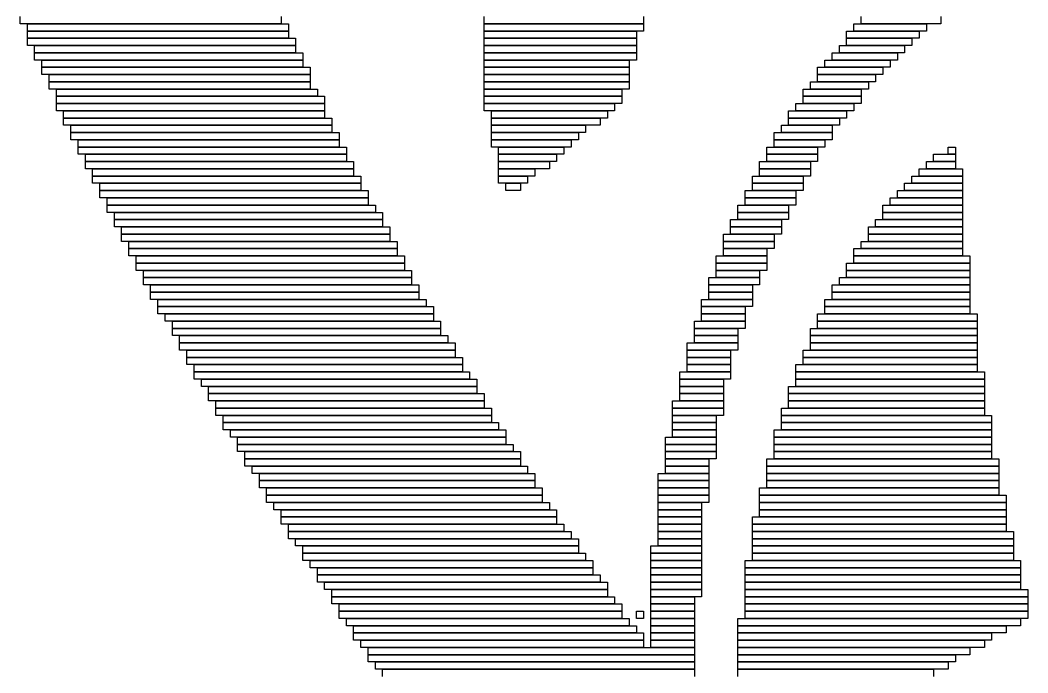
# Model space of a CAD drawing. Extents: x 24 to 1007, y 0 to 1020.
# Drawn here: x 66 to 205, y 213.5 to 303.5 of the extents above; entities that cross this region are included whole.
import ezdxf

# ---------------------------------------------------------------- set-up
doc = ezdxf.new("R2010")
doc.units = 0

msp = doc.modelspace()

# ---------------------------------------------------------------- linework, layer by layer
for p, q in [((66, 303), (66, 304)), ((102, 304), (102, 303)), ((130, 303), (130, 304)), ((152, 304), (152, 303)), ((182, 303), (182, 304)), ((193, 304), (193, 303)), ((102, 303), (66, 303)), ((67, 303), (103, 303)), ((67, 302), (67, 303)), ((103, 302), (67, 302)), ((67, 302), (103, 302)), ((67, 301), (67, 302)), ((103, 303), (103, 302)), ((103, 302), (103, 301)), ((152, 303), (130, 303)), ((130, 303), (152, 303)), ((130, 302), (130, 303)), ((152, 302), (130, 302)), ((130, 302), (151, 302)), ((130, 301), (130, 302)), ((151, 302), (151, 301)), ((152, 303), (152, 302)), ((180, 302), (190, 302)), ((180, 301), (180, 302)), ((181, 303), (191, 303)), ((181, 302), (181, 303)), ((191, 302), (181, 302)), ((193, 303), (182, 303)), ((190, 302), (190, 301)), ((191, 303), (191, 302)), ((103, 301), (67, 301)), ((67, 301), (104, 301)), ((67, 300), (67, 301)), ((104, 301), (104, 300)), ((151, 301), (130, 301)), ((130, 301), (151, 301)), ((130, 300), (130, 301)), ((151, 301), (151, 300)), ((190, 301), (180, 301)), ((180, 301), (189, 301)), ((180, 300), (180, 301)), ((189, 301), (189, 300)), ((104, 300), (67, 300)), ((68, 300), (104, 300)), ((68, 299), (68, 300)), ((104, 299), (68, 299)), ((68, 299), (105, 299)), ((68, 298), (68, 299)), ((104, 300), (104, 299)), ((105, 299), (105, 298)), ((151, 300), (130, 300)), ((130, 300), (151, 300)), ((130, 299), (130, 300)), ((151, 299), (130, 299)), ((130, 299), (151, 299)), ((130, 298), (130, 299)), ((151, 300), (151, 299)), ((151, 299), (151, 298)), ((178, 299), (187, 299)), ((178, 298), (178, 299)), ((179, 300), (188, 300)), ((179, 299), (179, 300)), ((188, 299), (179, 299)), ((189, 300), (180, 300)), ((187, 299), (187, 298)), ((188, 300), (188, 299)), ((105, 298), (68, 298)), ((69, 298), (105, 298)), ((69, 297), (69, 298)), ((105, 298), (105, 297)), ((151, 298), (130, 298)), ((130, 298), (150, 298)), ((130, 297), (130, 298)), ((150, 298), (150, 297)), ((177, 298), (186, 298)), ((177, 297), (177, 298)), ((187, 298), (178, 298)), ((186, 298), (186, 297)), ((105, 297), (69, 297)), ((69, 297), (106, 297)), ((69, 296), (69, 297)), ((106, 297), (106, 296)), ((150, 297), (130, 297)), ((130, 297), (150, 297)), ((130, 296), (130, 297)), ((150, 297), (150, 296)), ((176, 297), (185, 297)), ((176, 296), (176, 297)), ((186, 297), (177, 297)), ((185, 297), (185, 296)), ((106, 296), (69, 296)), ((70, 296), (106, 296)), ((70, 295), (70, 296)), ((106, 295), (70, 295)), ((70, 295), (106, 295)), ((70, 294), (70, 295)), ((106, 296), (106, 295)), ((106, 295), (106, 294)), ((150, 296), (130, 296)), ((130, 296), (150, 296)), ((130, 295), (130, 296)), ((150, 295), (130, 295)), ((130, 295), (150, 295)), ((130, 294), (130, 295)), ((150, 296), (150, 295)), ((150, 295), (150, 294)), ((175, 295), (183, 295)), ((175, 294), (175, 295)), ((185, 296), (176, 296)), ((176, 296), (184, 296)), ((176, 295), (176, 296)), ((184, 295), (176, 295)), ((183, 295), (183, 294)), ((184, 296), (184, 295)), ((106, 294), (70, 294)), ((71, 294), (107, 294)), ((71, 293), (71, 294)), ((107, 294), (107, 293)), ((150, 294), (130, 294)), ((130, 294), (149, 294)), ((130, 293), (130, 294)), ((149, 294), (149, 293)), ((174, 294), (182, 294)), ((174, 293), (174, 294)), ((183, 294), (175, 294)), ((182, 294), (182, 293)), ((107, 293), (71, 293)), ((71, 293), (108, 293)), ((71, 292), (71, 293)), ((108, 292), (71, 292)), ((71, 292), (108, 292)), ((71, 291), (71, 292)), ((108, 293), (108, 292)), ((108, 292), (108, 291)), ((149, 293), (130, 293)), ((130, 293), (149, 293)), ((130, 292), (130, 293)), ((149, 292), (130, 292)), ((130, 292), (148, 292)), ((130, 291), (130, 292)), ((148, 292), (148, 291)), ((149, 293), (149, 292)), ((173, 292), (181, 292)), ((173, 291), (173, 292)), ((182, 293), (174, 293)), ((174, 293), (182, 293)), ((174, 292), (174, 293)), ((182, 292), (174, 292)), ((181, 292), (181, 291)), ((182, 293), (182, 292)), ((108, 291), (71, 291)), ((72, 291), (108, 291)), ((72, 290), (72, 291)), ((108, 291), (108, 290)), ((148, 291), (130, 291)), ((131, 291), (147, 291)), ((131, 290), (131, 291)), ((147, 291), (147, 290)), ((172, 291), (180, 291)), ((172, 290), (172, 291)), ((181, 291), (173, 291)), ((180, 291), (180, 290)), ((108, 290), (72, 290)), ((72, 290), (109, 290)), ((72, 289), (72, 290)), ((109, 290), (109, 289)), ((147, 290), (131, 290)), ((131, 290), (146, 290)), ((131, 289), (131, 290)), ((146, 290), (146, 289)), ((180, 290), (172, 290)), ((172, 290), (179, 290)), ((172, 289), (172, 290)), ((179, 290), (179, 289)), ((109, 289), (72, 289)), ((73, 289), (109, 289)), ((73, 288), (73, 289)), ((109, 288), (73, 288)), ((73, 288), (110, 288)), ((73, 287), (73, 288)), ((109, 289), (109, 288)), ((110, 288), (110, 287)), ((146, 289), (131, 289)), ((131, 289), (144, 289)), ((131, 288), (131, 289)), ((144, 288), (131, 288)), ((131, 288), (143, 288)), ((131, 287), (131, 288)), ((143, 288), (143, 287)), ((144, 289), (144, 288)), ((170, 288), (178, 288)), ((170, 287), (170, 288)), ((171, 289), (178, 289)), ((171, 288), (171, 289)), ((178, 288), (171, 288)), ((179, 289), (172, 289)), ((178, 289), (178, 288)), ((178, 288), (178, 287)), ((110, 287), (73, 287)), ((74, 287), (110, 287)), ((74, 286), (74, 287)), ((110, 287), (110, 286)), ((143, 287), (131, 287)), ((131, 287), (142, 287)), ((131, 286), (131, 287)), ((142, 287), (142, 286)), ((178, 287), (170, 287)), ((170, 287), (177, 287)), ((170, 286), (170, 287)), ((177, 287), (177, 286)), ((110, 286), (74, 286)), ((74, 286), (111, 286)), ((74, 285), (74, 286)), ((111, 285), (74, 285)), ((75, 285), (111, 285)), ((75, 284), (75, 285)), ((111, 286), (111, 285)), ((111, 285), (111, 284)), ((142, 286), (131, 286)), ((132, 286), (141, 286)), ((132, 285), (132, 286)), ((141, 285), (132, 285)), ((132, 285), (140, 285)), ((132, 284), (132, 285)), ((140, 285), (140, 284)), ((141, 286), (141, 285)), ((169, 286), (176, 286)), ((169, 285), (169, 286)), ((176, 285), (169, 285)), ((169, 285), (176, 285)), ((169, 284), (169, 285)), ((177, 286), (170, 286)), ((176, 286), (176, 285)), ((176, 285), (176, 284)), ((192, 285), (195, 285)), ((192, 284), (192, 285)), ((194, 286), (195, 286)), ((194, 285), (194, 286)), ((195, 285), (194, 285)), ((195, 286), (195, 285)), ((195, 285), (195, 284)), ((111, 284), (75, 284)), ((75, 284), (112, 284)), ((75, 283), (75, 284)), ((112, 284), (112, 283)), ((140, 284), (132, 284)), ((132, 284), (139, 284)), ((132, 283), (132, 284)), ((139, 284), (139, 283)), ((168, 284), (175, 284)), ((168, 283), (168, 284)), ((176, 284), (169, 284)), ((175, 284), (175, 283)), ((191, 284), (195, 284)), ((191, 283), (191, 284)), ((195, 284), (192, 284)), ((195, 284), (195, 283)), ((112, 283), (75, 283)), ((76, 283), (112, 283)), ((76, 282), (76, 283)), ((112, 283), (112, 282)), ((139, 283), (132, 283)), ((132, 283), (137, 283)), ((132, 282), (132, 283)), ((137, 283), (137, 282)), ((175, 283), (168, 283)), ((168, 283), (175, 283)), ((168, 282), (168, 283)), ((175, 283), (175, 282)), ((190, 283), (196, 283)), ((190, 282), (190, 283)), ((195, 283), (191, 283)), ((196, 283), (196, 282)), ((112, 282), (76, 282)), ((76, 282), (113, 282)), ((76, 281), (76, 282)), ((113, 281), (76, 281)), ((77, 281), (113, 281)), ((77, 280), (77, 281)), ((113, 282), (113, 281)), ((113, 281), (113, 280)), ((137, 282), (132, 282)), ((132, 282), (136, 282)), ((132, 281), (132, 282)), ((136, 281), (132, 281)), ((133, 281), (135, 281)), ((133, 280), (133, 281)), ((135, 281), (135, 280)), ((136, 282), (136, 281)), ((167, 282), (174, 282)), ((167, 281), (167, 282)), ((174, 281), (167, 281)), ((167, 281), (174, 281)), ((167, 280), (167, 281)), ((175, 282), (168, 282)), ((174, 282), (174, 281)), ((174, 281), (174, 280)), ((188, 281), (196, 281)), ((188, 280), (188, 281)), ((189, 282), (196, 282)), ((189, 281), (189, 282)), ((196, 281), (189, 281)), ((196, 282), (190, 282)), ((196, 282), (196, 281)), ((196, 281), (196, 280)), ((113, 280), (77, 280)), ((77, 280), (114, 280)), ((77, 279), (77, 280)), ((114, 280), (114, 279)), ((135, 280), (133, 280)), ((166, 280), (173, 280)), ((166, 279), (166, 280)), ((174, 280), (167, 280)), ((173, 280), (173, 279)), ((187, 280), (196, 280)), ((187, 279), (187, 280)), ((196, 280), (188, 280)), ((196, 280), (196, 279)), ((114, 279), (77, 279)), ((78, 279), (114, 279)), ((78, 278), (78, 279)), ((114, 278), (78, 278)), ((78, 278), (115, 278)), ((78, 277), (78, 278)), ((114, 279), (114, 278)), ((115, 278), (115, 277)), ((165, 278), (172, 278)), ((165, 277), (165, 278)), ((173, 279), (166, 279)), ((166, 279), (173, 279)), ((166, 278), (166, 279)), ((173, 278), (166, 278)), ((172, 278), (172, 277)), ((173, 279), (173, 278)), ((185, 278), (196, 278)), ((185, 277), (185, 278)), ((186, 279), (196, 279)), ((186, 278), (186, 279)), ((196, 278), (186, 278)), ((196, 279), (187, 279)), ((196, 279), (196, 278)), ((196, 278), (196, 277)), ((115, 277), (78, 277)), ((79, 277), (116, 277)), ((79, 276), (79, 277)), ((116, 277), (116, 276)), ((172, 277), (165, 277)), ((165, 277), (172, 277)), ((165, 276), (165, 277)), ((172, 277), (172, 276)), ((196, 277), (185, 277)), ((185, 277), (196, 277)), ((185, 276), (185, 277)), ((196, 277), (196, 276)), ((116, 276), (79, 276)), ((79, 276), (116, 276)), ((79, 275), (79, 276)), ((116, 276), (116, 275)), ((164, 276), (171, 276)), ((164, 275), (164, 276)), ((172, 276), (165, 276)), ((171, 276), (171, 275)), ((184, 276), (196, 276)), ((184, 275), (184, 276)), ((196, 276), (185, 276)), ((196, 276), (196, 275)), ((116, 275), (79, 275)), ((80, 275), (117, 275)), ((80, 274), (80, 275)), ((117, 274), (80, 274)), ((80, 274), (117, 274)), ((80, 273), (80, 274)), ((117, 275), (117, 274)), ((117, 274), (117, 273)), ((163, 274), (170, 274)), ((163, 273), (163, 274)), ((171, 275), (164, 275)), ((164, 275), (171, 275)), ((164, 274), (164, 275)), ((171, 274), (164, 274)), ((170, 274), (170, 273)), ((171, 275), (171, 274)), ((183, 275), (196, 275)), ((183, 274), (183, 275)), ((196, 274), (183, 274)), ((183, 274), (196, 274)), ((183, 273), (183, 274)), ((196, 275), (184, 275)), ((196, 275), (196, 274)), ((196, 274), (196, 273)), ((117, 273), (80, 273)), ((81, 273), (118, 273)), ((81, 272), (81, 273)), ((118, 273), (118, 272)), ((170, 273), (163, 273)), ((163, 273), (170, 273)), ((163, 272), (163, 273)), ((170, 273), (170, 272)), ((182, 273), (196, 273)), ((182, 272), (182, 273)), ((196, 273), (183, 273)), ((196, 273), (196, 272)), ((118, 272), (81, 272)), ((81, 272), (118, 272)), ((81, 271), (81, 272)), ((118, 272), (118, 271)), ((170, 272), (163, 272)), ((163, 272), (169, 272)), ((163, 271), (163, 272)), ((169, 272), (169, 271)), ((181, 272), (196, 272)), ((181, 271), (181, 272)), ((196, 272), (182, 272)), ((196, 272), (196, 271)), ((118, 271), (81, 271)), ((82, 271), (119, 271)), ((82, 270), (82, 271)), ((119, 270), (82, 270)), ((82, 270), (119, 270)), ((82, 269), (82, 270)), ((119, 271), (119, 270)), ((119, 270), (119, 269)), ((162, 271), (169, 271)), ((162, 270), (162, 271)), ((169, 270), (162, 270)), ((162, 270), (169, 270)), ((162, 269), (162, 270)), ((169, 271), (163, 271)), ((169, 271), (169, 270)), ((169, 270), (169, 269)), ((180, 270), (197, 270)), ((180, 269), (180, 270)), ((196, 271), (181, 271)), ((181, 271), (197, 271)), ((181, 270), (181, 271)), ((197, 270), (181, 270)), ((197, 271), (197, 270)), ((197, 270), (197, 269)), ((119, 269), (82, 269)), ((83, 269), (120, 269)), ((83, 268), (83, 269)), ((120, 269), (120, 268)), ((169, 269), (162, 269)), ((162, 269), (168, 269)), ((162, 268), (162, 269)), ((168, 269), (168, 268)), ((197, 269), (180, 269)), ((180, 269), (197, 269)), ((180, 268), (180, 269)), ((197, 269), (197, 268)), ((120, 268), (83, 268)), ((83, 268), (120, 268)), ((83, 267), (83, 268)), ((120, 267), (83, 267)), ((84, 267), (121, 267)), ((84, 266), (84, 267)), ((120, 268), (120, 267)), ((121, 267), (121, 266)), ((161, 268), (168, 268)), ((161, 267), (161, 268)), ((168, 267), (161, 267)), ((161, 267), (167, 267)), ((161, 266), (161, 267)), ((168, 268), (162, 268)), ((167, 267), (167, 266)), ((168, 268), (168, 267)), ((178, 267), (197, 267)), ((178, 266), (178, 267)), ((179, 268), (197, 268)), ((179, 267), (179, 268)), ((197, 267), (179, 267)), ((197, 268), (180, 268)), ((197, 268), (197, 267)), ((197, 267), (197, 266)), ((121, 266), (84, 266)), ((84, 266), (121, 266)), ((84, 265), (84, 266)), ((121, 266), (121, 265)), ((167, 266), (161, 266)), ((161, 266), (167, 266)), ((161, 265), (161, 266)), ((167, 266), (167, 265)), ((197, 266), (178, 266)), ((178, 266), (197, 266)), ((178, 265), (178, 266)), ((197, 266), (197, 265)), ((121, 265), (84, 265)), ((85, 265), (122, 265)), ((85, 264), (85, 265)), ((122, 265), (122, 264)), ((160, 265), (167, 265)), ((160, 264), (160, 265)), ((167, 265), (161, 265)), ((167, 265), (167, 264)), ((177, 265), (197, 265)), ((177, 264), (177, 265)), ((197, 265), (178, 265)), ((197, 265), (197, 264)), ((122, 264), (85, 264)), ((85, 264), (123, 264)), ((85, 263), (85, 264)), ((123, 263), (85, 263)), ((86, 263), (123, 263)), ((86, 262), (86, 263)), ((123, 264), (123, 263)), ((123, 263), (123, 262)), ((167, 264), (160, 264)), ((160, 264), (166, 264)), ((160, 263), (160, 264)), ((166, 263), (160, 263)), ((160, 263), (166, 263)), ((160, 262), (160, 263)), ((166, 264), (166, 263)), ((166, 263), (166, 262)), ((176, 263), (198, 263)), ((176, 262), (176, 263)), ((197, 264), (177, 264)), ((177, 264), (197, 264)), ((177, 263), (177, 264)), ((197, 263), (177, 263)), ((197, 264), (197, 263)), ((198, 263), (198, 262)), ((123, 262), (86, 262)), ((87, 262), (124, 262)), ((87, 261), (87, 262)), ((124, 262), (124, 261)), ((159, 262), (166, 262)), ((159, 261), (159, 262)), ((166, 262), (160, 262)), ((166, 262), (166, 261)), ((198, 262), (176, 262)), ((176, 262), (198, 262)), ((176, 261), (176, 262)), ((198, 262), (198, 261)), ((124, 261), (87, 261)), ((87, 261), (124, 261)), ((87, 260), (87, 261)), ((124, 260), (87, 260)), ((88, 260), (125, 260)), ((88, 259), (88, 260)), ((124, 261), (124, 260)), ((125, 260), (125, 259)), ((166, 261), (159, 261)), ((159, 261), (165, 261)), ((159, 260), (159, 261)), ((165, 260), (159, 260)), ((159, 260), (165, 260)), ((159, 259), (159, 260)), ((165, 261), (165, 260)), ((165, 260), (165, 259)), ((175, 261), (198, 261)), ((175, 260), (175, 261)), ((198, 260), (175, 260)), ((175, 260), (198, 260)), ((175, 259), (175, 260)), ((198, 261), (176, 261)), ((198, 261), (198, 260)), ((198, 260), (198, 259)), ((125, 259), (88, 259)), ((88, 259), (126, 259)), ((88, 258), (88, 259)), ((126, 259), (126, 258)), ((158, 259), (165, 259)), ((158, 258), (158, 259)), ((165, 259), (159, 259)), ((165, 259), (165, 258)), ((198, 259), (175, 259)), ((175, 259), (198, 259)), ((175, 258), (175, 259)), ((198, 259), (198, 258)), ((126, 258), (88, 258)), ((89, 258), (126, 258)), ((89, 257), (89, 258)), ((126, 258), (126, 257)), ((165, 258), (158, 258)), ((158, 258), (164, 258)), ((158, 257), (158, 258)), ((164, 258), (164, 257)), ((174, 258), (198, 258)), ((174, 257), (174, 258)), ((198, 258), (175, 258)), ((198, 258), (198, 257)), ((126, 257), (89, 257)), ((89, 257), (127, 257)), ((89, 256), (89, 257)), ((127, 256), (89, 256)), ((90, 256), (127, 256)), ((90, 255), (90, 256)), ((127, 257), (127, 256)), ((127, 256), (127, 255)), ((164, 257), (158, 257)), ((158, 257), (164, 257)), ((158, 256), (158, 257)), ((164, 256), (158, 256)), ((158, 256), (164, 256)), ((158, 255), (158, 256)), ((164, 257), (164, 256)), ((164, 256), (164, 255)), ((173, 256), (198, 256)), ((173, 255), (173, 256)), ((198, 257), (174, 257)), ((174, 257), (198, 257)), ((174, 256), (174, 257)), ((198, 256), (174, 256)), ((198, 257), (198, 256)), ((198, 256), (198, 255)), ((127, 255), (90, 255)), ((90, 255), (128, 255)), ((90, 254), (90, 255)), ((128, 255), (128, 254)), ((157, 255), (164, 255)), ((157, 254), (157, 255)), ((164, 255), (158, 255)), ((164, 255), (164, 254)), ((198, 255), (173, 255)), ((173, 255), (199, 255)), ((173, 254), (173, 255)), ((199, 255), (199, 254)), ((128, 254), (90, 254)), ((91, 254), (129, 254)), ((91, 253), (91, 254)), ((129, 253), (91, 253)), ((92, 253), (129, 253)), ((92, 252), (92, 253)), ((129, 254), (129, 253)), ((129, 253), (129, 252)), ((164, 254), (157, 254)), ((157, 254), (163, 254)), ((157, 253), (157, 254)), ((163, 253), (157, 253)), ((157, 253), (163, 253)), ((157, 252), (157, 253)), ((163, 254), (163, 253)), ((163, 253), (163, 252)), ((172, 253), (199, 253)), ((172, 252), (172, 253)), ((199, 254), (173, 254)), ((173, 254), (199, 254)), ((173, 253), (173, 254)), ((199, 253), (173, 253)), ((199, 254), (199, 253)), ((199, 253), (199, 252)), ((129, 252), (92, 252)), ((92, 252), (130, 252)), ((92, 251), (92, 252)), ((130, 252), (130, 251)), ((163, 252), (157, 252)), ((157, 252), (163, 252)), ((157, 251), (157, 252)), ((163, 252), (163, 251)), ((199, 252), (172, 252)), ((172, 252), (199, 252)), ((172, 251), (172, 252)), ((199, 252), (199, 251)), ((130, 251), (92, 251)), ((93, 251), (130, 251)), ((93, 250), (93, 251)), ((130, 251), (130, 250)), ((156, 251), (163, 251)), ((156, 250), (156, 251)), ((163, 251), (157, 251)), ((163, 251), (163, 250)), ((199, 251), (172, 251)), ((172, 251), (199, 251)), ((172, 250), (172, 251)), ((199, 251), (199, 250)), ((130, 250), (93, 250)), ((93, 250), (131, 250)), ((93, 249), (93, 250)), ((131, 249), (93, 249)), ((94, 249), (131, 249)), ((94, 248), (94, 249)), ((131, 250), (131, 249)), ((131, 249), (131, 248)), ((163, 250), (156, 250)), ((156, 250), (163, 250)), ((156, 249), (156, 250)), ((163, 249), (156, 249)), ((156, 249), (162, 249)), ((156, 248), (156, 249)), ((162, 249), (162, 248)), ((163, 250), (163, 249)), ((171, 250), (199, 250)), ((171, 249), (171, 250)), ((199, 249), (171, 249)), ((171, 249), (200, 249)), ((171, 248), (171, 249)), ((199, 250), (172, 250)), ((199, 250), (199, 249)), ((200, 249), (200, 248)), ((131, 248), (94, 248)), ((94, 248), (132, 248)), ((94, 247), (94, 248)), ((132, 248), (132, 247)), ((162, 248), (156, 248)), ((156, 248), (162, 248)), ((156, 247), (156, 248)), ((162, 248), (162, 247)), ((200, 248), (171, 248)), ((171, 248), (200, 248)), ((171, 247), (171, 248)), ((200, 248), (200, 247)), ((132, 247), (94, 247)), ((95, 247), (133, 247)), ((95, 246), (95, 247)), ((133, 247), (133, 246)), ((162, 247), (156, 247)), ((156, 247), (162, 247)), ((156, 246), (156, 247)), ((162, 247), (162, 246)), ((170, 247), (200, 247)), ((170, 246), (170, 247)), ((200, 247), (171, 247)), ((200, 247), (200, 246)), ((133, 246), (95, 246)), ((96, 246), (133, 246)), ((96, 245), (96, 246)), ((133, 245), (96, 245)), ((96, 245), (134, 245)), ((96, 244), (96, 245)), ((133, 246), (133, 245)), ((134, 245), (134, 244)), ((155, 246), (162, 246)), ((155, 245), (155, 246)), ((162, 245), (155, 245)), ((155, 245), (162, 245)), ((155, 244), (155, 245)), ((162, 246), (156, 246)), ((162, 246), (162, 245)), ((162, 245), (162, 244)), ((200, 246), (170, 246)), ((170, 246), (200, 246)), ((170, 245), (170, 246)), ((200, 245), (170, 245)), ((170, 245), (200, 245)), ((170, 244), (170, 245)), ((200, 246), (200, 245)), ((200, 245), (200, 244)), ((134, 244), (96, 244)), ((97, 244), (135, 244)), ((97, 243), (97, 244)), ((135, 244), (135, 243)), ((162, 244), (155, 244)), ((155, 244), (162, 244)), ((155, 243), (155, 244)), ((162, 244), (162, 243)), ((200, 244), (170, 244)), ((170, 244), (200, 244)), ((170, 243), (170, 244)), ((200, 244), (200, 243)), ((135, 243), (97, 243)), ((97, 243), (135, 243)), ((97, 242), (97, 243)), ((135, 242), (97, 242)), ((98, 242), (136, 242)), ((98, 241), (98, 242)), ((135, 243), (135, 242)), ((136, 242), (136, 241)), ((162, 243), (155, 243)), ((155, 243), (161, 243)), ((155, 242), (155, 243)), ((161, 242), (155, 242)), ((155, 242), (161, 242)), ((155, 241), (155, 242)), ((161, 243), (161, 242)), ((161, 242), (161, 241)), ((169, 243), (201, 243)), ((169, 242), (169, 243)), ((201, 242), (169, 242)), ((169, 242), (201, 242)), ((169, 241), (169, 242)), ((200, 243), (170, 243)), ((201, 243), (201, 242)), ((201, 242), (201, 241)), ((136, 241), (98, 241)), ((99, 241), (137, 241)), ((99, 240), (99, 241)), ((137, 241), (137, 240)), ((154, 241), (161, 241)), ((154, 240), (154, 241)), ((161, 241), (155, 241)), ((161, 241), (161, 240)), ((201, 241), (169, 241)), ((169, 241), (201, 241)), ((169, 240), (169, 241)), ((201, 241), (201, 240)), ((137, 240), (99, 240)), ((99, 240), (137, 240)), ((99, 239), (99, 240)), ((137, 240), (137, 239)), ((161, 240), (154, 240)), ((154, 240), (161, 240)), ((154, 239), (154, 240)), ((161, 240), (161, 239)), ((201, 240), (169, 240)), ((169, 240), (201, 240)), ((169, 239), (169, 240)), ((201, 240), (201, 239)), ((137, 239), (99, 239)), ((100, 239), (138, 239)), ((100, 238), (100, 239)), ((138, 238), (100, 238)), ((100, 238), (138, 238)), ((100, 237), (100, 238)), ((138, 239), (138, 238)), ((138, 238), (138, 237)), ((161, 239), (154, 239)), ((154, 239), (161, 239)), ((154, 238), (154, 239)), ((161, 238), (154, 238)), ((154, 238), (161, 238)), ((154, 237), (154, 238)), ((161, 239), (161, 238)), ((161, 238), (161, 237)), ((168, 239), (201, 239)), ((168, 238), (168, 239)), ((201, 238), (168, 238)), ((168, 238), (202, 238)), ((168, 237), (168, 238)), ((201, 239), (169, 239)), ((201, 239), (201, 238)), ((202, 238), (202, 237)), ((138, 237), (100, 237)), ((101, 237), (139, 237)), ((101, 236), (101, 237)), ((139, 237), (139, 236)), ((161, 237), (154, 237)), ((154, 237), (160, 237)), ((154, 236), (154, 237)), ((160, 237), (160, 236)), ((202, 237), (168, 237)), ((168, 237), (202, 237)), ((168, 236), (168, 237)), ((202, 237), (202, 236)), ((139, 236), (101, 236)), ((102, 236), (140, 236)), ((102, 235), (102, 236)), ((140, 235), (102, 235)), ((102, 235), (140, 235)), ((102, 234), (102, 235)), ((140, 236), (140, 235)), ((140, 235), (140, 234)), ((160, 236), (154, 236)), ((154, 236), (160, 236)), ((154, 235), (154, 236)), ((160, 235), (154, 235)), ((154, 235), (160, 235)), ((154, 234), (154, 235)), ((160, 236), (160, 235)), ((160, 235), (160, 234)), ((167, 235), (202, 235)), ((167, 234), (167, 235)), ((202, 236), (168, 236)), ((168, 236), (202, 236)), ((168, 235), (168, 236)), ((202, 235), (168, 235)), ((202, 236), (202, 235)), ((202, 235), (202, 234)), ((140, 234), (102, 234)), ((103, 234), (141, 234)), ((103, 233), (103, 234)), ((141, 234), (141, 233)), ((160, 234), (154, 234)), ((154, 234), (160, 234)), ((154, 233), (154, 234)), ((160, 234), (160, 233)), ((202, 234), (167, 234)), ((167, 234), (202, 234)), ((167, 233), (167, 234)), ((202, 234), (202, 233)), ((141, 233), (103, 233)), ((103, 233), (142, 233)), ((103, 232), (103, 233)), ((142, 233), (142, 232)), ((160, 233), (154, 233)), ((154, 233), (160, 233)), ((154, 232), (154, 233)), ((160, 233), (160, 232)), ((202, 233), (167, 233)), ((167, 233), (203, 233)), ((167, 232), (167, 233)), ((203, 233), (203, 232)), ((142, 232), (103, 232)), ((104, 232), (143, 232)), ((104, 231), (104, 232)), ((143, 231), (104, 231)), ((105, 231), (143, 231)), ((105, 230), (105, 231)), ((143, 232), (143, 231)), ((143, 231), (143, 230)), ((153, 231), (160, 231)), ((153, 230), (153, 231)), ((160, 232), (154, 232)), ((154, 232), (160, 232)), ((154, 231), (154, 232)), ((160, 231), (154, 231)), ((160, 232), (160, 231)), ((160, 231), (160, 230)), ((203, 232), (167, 232)), ((167, 232), (203, 232)), ((167, 231), (167, 232)), ((203, 231), (167, 231)), ((167, 231), (203, 231)), ((167, 230), (167, 231)), ((203, 232), (203, 231)), ((203, 231), (203, 230)), ((143, 230), (105, 230)), ((105, 230), (144, 230)), ((105, 229), (105, 230)), ((144, 230), (144, 229)), ((160, 230), (153, 230)), ((153, 230), (160, 230)), ((153, 229), (153, 230)), ((160, 230), (160, 229)), ((203, 230), (167, 230)), ((167, 230), (203, 230)), ((167, 229), (167, 230)), ((203, 230), (203, 229)), ((144, 229), (105, 229)), ((106, 229), (145, 229)), ((106, 228), (106, 229)), ((145, 228), (106, 228)), ((107, 228), (145, 228)), ((107, 227), (107, 228)), ((145, 229), (145, 228)), ((145, 228), (145, 227)), ((160, 229), (153, 229)), ((153, 229), (160, 229)), ((153, 228), (153, 229)), ((160, 228), (153, 228)), ((153, 228), (160, 228)), ((153, 227), (153, 228)), ((160, 229), (160, 228)), ((160, 228), (160, 227)), ((166, 229), (204, 229)), ((166, 228), (166, 229)), ((204, 228), (166, 228)), ((166, 228), (204, 228)), ((166, 227), (166, 228)), ((203, 229), (167, 229)), ((204, 229), (204, 228)), ((204, 228), (204, 227)), ((145, 227), (107, 227)), ((107, 227), (146, 227)), ((107, 226), (107, 227)), ((146, 227), (146, 226)), ((160, 227), (153, 227)), ((153, 227), (160, 227)), ((153, 226), (153, 227)), ((160, 227), (160, 226)), ((204, 227), (166, 227)), ((166, 227), (204, 227)), ((166, 226), (166, 227)), ((204, 227), (204, 226)), ((146, 226), (107, 226)), ((108, 226), (147, 226)), ((108, 225), (108, 226)), ((147, 226), (147, 225)), ((160, 226), (153, 226)), ((153, 226), (160, 226)), ((153, 225), (153, 226)), ((160, 226), (160, 225)), ((204, 226), (166, 226)), ((166, 226), (204, 226)), ((166, 225), (166, 226)), ((204, 226), (204, 225)), ((147, 225), (108, 225)), ((109, 225), (147, 225)), ((109, 224), (109, 225)), ((147, 224), (109, 224)), ((109, 224), (148, 224)), ((109, 223), (109, 224)), ((147, 225), (147, 224)), ((148, 224), (148, 223)), ((160, 225), (153, 225)), ((153, 225), (160, 225)), ((153, 224), (153, 225)), ((160, 224), (153, 224)), ((153, 224), (159, 224)), ((153, 223), (153, 224)), ((159, 224), (159, 223)), ((160, 225), (160, 224)), ((204, 225), (166, 225)), ((166, 225), (205, 225)), ((166, 224), (166, 225)), ((205, 224), (166, 224)), ((166, 224), (205, 224)), ((166, 223), (166, 224)), ((205, 225), (205, 224)), ((205, 224), (205, 223)), ((148, 223), (109, 223)), ((110, 223), (149, 223)), ((110, 222), (110, 223)), ((149, 223), (149, 222)), ((159, 223), (153, 223)), ((153, 223), (159, 223)), ((153, 222), (153, 223)), ((159, 223), (159, 222)), ((205, 223), (166, 223)), ((166, 223), (205, 223)), ((166, 222), (166, 223)), ((205, 223), (205, 222)), ((149, 222), (110, 222)), ((110, 222), (149, 222)), ((110, 221), (110, 222)), ((149, 222), (149, 221)), ((151, 222), (152, 222)), ((151, 221), (151, 222)), ((152, 222), (152, 221)), ((159, 222), (153, 222)), ((153, 222), (159, 222)), ((153, 221), (153, 222)), ((159, 222), (159, 221)), ((205, 222), (166, 222)), ((166, 222), (205, 222)), ((166, 221), (166, 222)), ((205, 222), (205, 221)), ((149, 221), (110, 221)), ((111, 221), (150, 221)), ((111, 220), (111, 221)), ((150, 220), (111, 220)), ((112, 220), (151, 220)), ((112, 219), (112, 220)), ((150, 221), (150, 220)), ((152, 221), (151, 221)), ((151, 220), (151, 219)), ((159, 221), (153, 221)), ((153, 221), (159, 221)), ((153, 220), (153, 221)), ((159, 220), (153, 220)), ((153, 220), (159, 220)), ((153, 219), (153, 220)), ((159, 221), (159, 220)), ((159, 220), (159, 219)), ((165, 221), (204, 221)), ((165, 220), (165, 221)), ((204, 220), (165, 220)), ((165, 220), (202, 220)), ((165, 219), (165, 220)), ((205, 221), (166, 221)), ((202, 220), (202, 219)), ((204, 221), (204, 220)), ((151, 219), (112, 219)), ((112, 219), (152, 219)), ((112, 218), (112, 219)), ((152, 219), (152, 218)), ((159, 219), (153, 219)), ((153, 219), (159, 219)), ((153, 218), (153, 219)), ((159, 219), (159, 218)), ((202, 219), (165, 219)), ((165, 219), (200, 219)), ((165, 218), (165, 219)), ((200, 219), (200, 218)), ((152, 218), (112, 218)), ((113, 218), (152, 218)), ((113, 217), (113, 218)), ((152, 217), (113, 217)), ((114, 217), (159, 217)), ((114, 216), (114, 217)), ((152, 218), (152, 217)), ((159, 218), (153, 218)), ((153, 218), (159, 218)), ((153, 217), (153, 218)), ((159, 217), (153, 217)), ((159, 218), (159, 217)), ((159, 217), (159, 216)), ((200, 218), (165, 218)), ((165, 218), (199, 218)), ((165, 217), (165, 218)), ((199, 217), (165, 217)), ((165, 217), (197, 217)), ((165, 216), (165, 217)), ((197, 217), (197, 216)), ((199, 218), (199, 217)), ((159, 216), (114, 216)), ((114, 216), (159, 216)), ((114, 215), (114, 216)), ((159, 216), (159, 215)), ((197, 216), (165, 216)), ((165, 216), (195, 216)), ((165, 215), (165, 216)), ((195, 216), (195, 215)), ((159, 215), (114, 215)), ((115, 215), (159, 215)), ((115, 214), (115, 215)), ((159, 215), (159, 214)), ((195, 215), (165, 215)), ((165, 215), (194, 215)), ((165, 214), (165, 215)), ((194, 215), (194, 214)), ((159, 214), (115, 214)), ((116, 214), (159, 214)), ((116, 213), (116, 214)), ((159, 214), (159, 213)), ((194, 214), (165, 214)), ((165, 214), (192, 214)), ((165, 213), (165, 214)), ((192, 214), (192, 213))]:
    msp.add_line(p, q)

doc.saveas('drawing.dxf')
